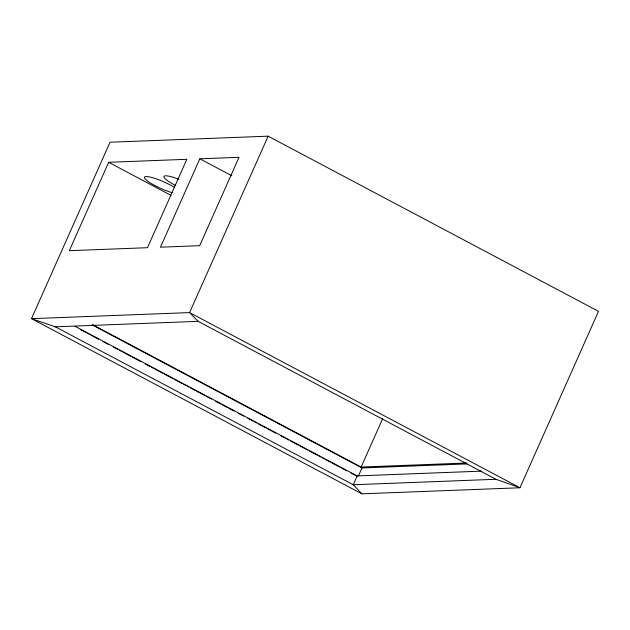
<?xml version="1.0" encoding="UTF-8"?>
<svg xmlns="http://www.w3.org/2000/svg" width="630" height="630" viewBox="0 0 630 630"><rect width="100%" height="100%" fill="white"/><g stroke="black" fill="none" stroke-linecap="round" stroke-linejoin="round"><path stroke-width="0.94" d="M108.659 162.304L69.308 250.693L147.475 247.7L186.834 159.303L108.659 162.304L171.053 195.387M199.828 158.807L160.469 247.196L199.655 245.692L239.014 157.303L199.828 158.807L231.887 175.802M268.136 136.174L189.591 312.59L31.5 318.654L110.029 142.23L268.136 136.174L598.5 311.346L519.955 487.762L361.864 493.826L31.5 318.654L55.377 326.812L353.257 484.753L361.864 493.826M382.67 418.666L361.132 467.058L360.36 467.09M358.454 475.918L361.998 467.956L466.995 463.916M55.377 326.812L198.096 321.339L495.952 479.28L519.955 487.762L189.591 312.59L198.096 321.339M466.696 463.003L361.132 467.058L92.775 324.773M481.328 471.138L356.423 475.933L351.217 473.177M495.952 479.28L353.257 484.753L357.194 475.91L74.946 326.253M92.098 324.852L361.998 467.956M80.349 329.553L85.562 332.317M87.294 333.238L89.035 334.16M90.767 335.081L98.579 339.224M102.926 341.523L108.132 344.287M113.337 347.051L117.684 349.351M119.416 350.272L121.157 351.193M122.889 352.115L130.701 356.257M132.442 357.178L140.254 361.321M145.459 364.077L149.806 366.384M151.539 367.306L153.279 368.219M155.012 369.141L162.823 373.283M164.564 374.204L172.376 378.346M174.108 379.268L181.928 383.41M183.661 384.332L185.401 385.253M187.134 386.174L188.866 387.096M190.606 388.017L194.946 390.316M196.686 391.238L204.498 395.38M206.23 396.301L211.444 399.066M215.783 401.365L220.988 404.129M222.729 405.051L227.068 407.35M228.808 408.272L234.014 411.036M238.353 413.335L243.566 416.099M247.905 418.399L253.11 421.163M254.851 422.076L256.583 422.998M258.324 423.919L266.136 428.061M267.868 428.983L275.688 433.125M280.893 435.889L285.232 438.189M286.973 439.11L288.705 440.031M290.446 440.953L298.258 445.095M299.99 446.016L307.81 450.159M309.543 451.08L317.355 455.222M319.095 456.144L320.827 457.065M322.568 457.986L324.3 458.908M326.041 459.829L330.38 462.129M332.112 463.05L339.932 467.192M341.665 468.114L346.87 470.87M175.707 185.527A19.719 3.63 24 0 1 163.95 176.431A19.719 3.63 24 0 1 178.873 179.266M172.045 192.662A19.719 3.63 24 0 1 148.231 181.55A19.719 3.63 24 0 1 149.995 177.022A19.719 3.63 24 0 1 174.171 187.181"/></g></svg>
